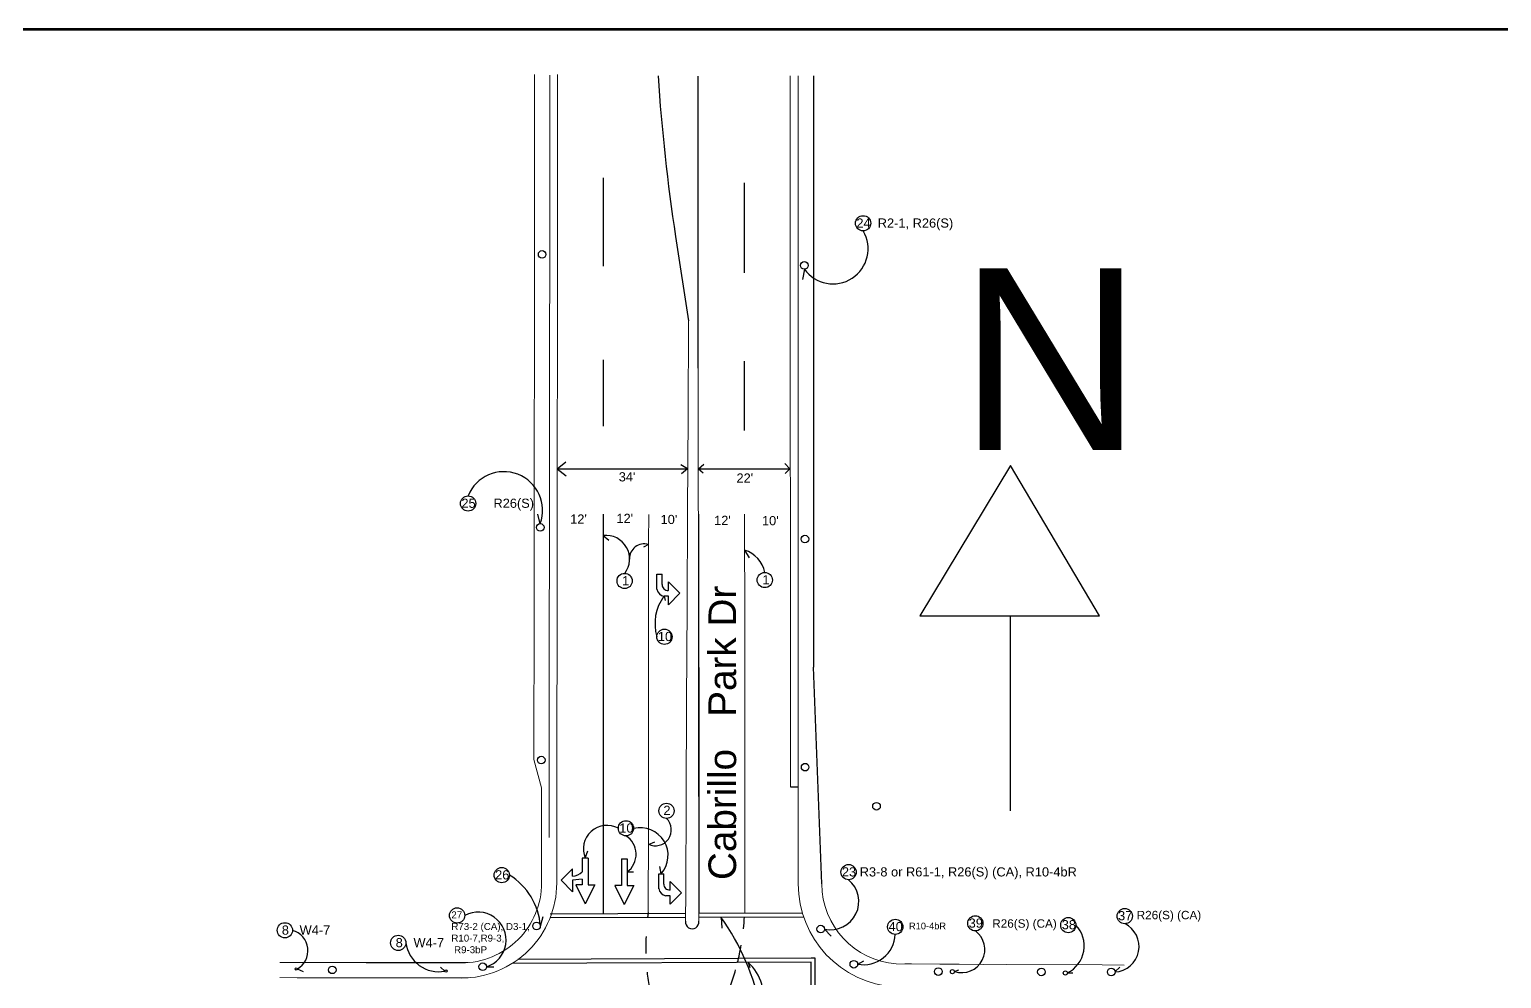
# Paper-space layout 'Layout1' of a CAD drawing. Header units: inches. Extents: x 0 to 36, y 0 to 23.6.
# Drawn here: x 13.95 to 24.92, y 16.53 to 23.61 of the extents above; entities that cross this region are included whole.
import ezdxf

# ---------------------------------------------------------------- set-up
doc = ezdxf.new("R2010")
doc.units = ezdxf.units.IN
doc.header["$MEASUREMENT"] = 0
doc.layers.get('0').update_dxf_attribs({"lineweight": 30})
for name, color, linetype in [('BLOCK TEXT', 7, 'Continuous'), ('C-ROAD', 7, 'Continuous'), ('C-SIDEWALK-CURB', 92, 'Continuous'), ('SIDEWALK IN INTERSECTION', 50, 'Continuous'), ('STREET SIGNS', 7, 'Continuous')]:
    doc.layers.add(name, color=color, linetype=linetype)
doc.styles.add('Sheet', font='arial.ttf', dxfattribs={"height": 0.375})
doc.styles.get("Standard").update_dxf_attribs({"font": 'arial.ttf'})

# ---------------------------------------------------------------- blocks, each defined once
blk = doc.blocks.new('TITLEBLOCK ARCHD24X36')
at = {"ltscale": 0.125}
blk.add_lwpolyline([(0.031, 23.944), (35.909, 23.944), (35.909, 9.514), (0.031, 9.514)], close=True, dxfattribs=at)
at = {"layer": 'BLOCK TEXT', "linetype": 'ByBlock', "lineweight": 100}
blk.add_lwpolyline([(0.031, 2.691), (0.031, 23.944), (35.909, 23.944), (35.909, 2.691)], close=True, dxfattribs=at)

psp = doc.layouts.get("Layout1")

# ---------------------------------------------------------------- linework, layer by layer
at = {"color": 7}
for p, q in [((19.723, 21.82, 4.042), (19.708, 21.742, 4.042)), ((17.754, 19.921, 4.042), (17.735, 19.991, 4.042)), ((18.677, 19.381, 4.042), (18.685, 19.348, 4.042)), ((18.089, 17.426, 4.042), (18.109, 17.482, 4.042)), ((18.656, 17.309, 4.042), (18.645, 17.363, 4.042)), ((18.401, 17.323, 4.042), (18.448, 17.323, 4.042)), ((17.755, 16.92, 4.042), (17.775, 16.992, 4.042)), ((19.874, 16.897, 4.042), (19.923, 16.844, 4.042)), ((15.942, 16.6, 4.042), (15.987, 16.581, 4.042)), ((17.043, 16.584, 4.042), (17.009, 16.612, 4.042)), ((17.354, 16.616, 4.042), (17.408, 16.616, 4.042)), ((20.121, 16.635, 4.042), (20.167, 16.66, 4.042)), ((20.843, 16.58), (20.876, 16.592, 4.042)), ((22.039, 16.577, 4.042), (22.076, 16.612, 4.042)), ((21.685, 16.57), (21.724, 16.57))]:
    psp.add_line(p, q, dxfattribs=at)
at = {"ltscale": 0.125}
for p, q in [((21.26, 20.356), (20.583, 19.233)), ((21.923, 19.233), (21.26, 20.356)), ((20.583, 19.233), (21.923, 19.233)), ((21.26, 17.778), (21.26, 19.233))]:
    psp.add_line(p, q, dxfattribs=at)
at = {"color": 7}
for centre, radius in [((15.934, 16.6, 4.042), 0.00841), ((17.051, 16.584, 4.042), 0.00841), ((20.827, 16.58), 0.0155), ((21.669, 16.57, 4.042), 0.0155)]:
    psp.add_circle(centre, radius, dxfattribs=at)
for centre, radius, start, end in [((19.937, 21.971, 4.042), 0.261, 215.2143, 30.9131), ((17.483, 20.021, 4.042), 0.288, 339.7906, 157.9609), ((18.953, 19.176), 0.344, 143.5253, 196.5788), ((18.251, 17.495), 0.176, 60.9536, 203.0137), ((18.306, 17.455), 0.163, 305.9232, 57.667), ((18.498, 17.445), 0.209, 319.2658, 103.22), ((17.271, 16.886, 4.042), 0.485, 3.9885, 58.6053), ((19.918, 17.103, 4.042), 0.211, 257.8457, 50.3804), ((17.29, 16.815, 4.042), 0.209, 287.75, 118.2094), ((20.365, 16.762, 8.058), 1.824, 171.8379, 172.9624), ((17.381, 17.102, 8.072), 1.899, 357.3993, 357.4616), ((17.381, 17.102, 8.072), 1.899, 353.8492, 356.5406), ((21.585, 16.772), 0.225, 296.3622, 43.5018), ((22.029, 16.767), 0.19, 273.2431, 64.1008), ((15.865, 16.736, 4.042), 0.157, 299.3077, 74.6049), ((16.998, 16.828, 4.042), 0.249, 187.8922, 280.4256), ((20.365, 16.762, 8.058), 1.824, 177.5091, 181.4499), ((20.164, 16.867), 0.236, 259.3129, 357.5815), ((20.897, 16.744), 0.172, 251.7755, 53.9313), ((17.381, 17.102, 8.072), 1.899, 346.1494, 350.1556), ((20.365, 16.762, 8.058), 1.824, 185.824, 189.8016), ((17.381, 17.102, 8.072), 1.899, 340.6458, 344.4798)]:
    psp.add_arc(centre, radius, start, end, dxfattribs=at)
at = {"layer": 'C-ROAD', "color": 7, "linetype": 'Continuous', "lineweight": 0, "elevation": 4.042, "flags": 128}
for points in [[(17.878, 17.952), (17.877, 17.241, -0.414292), (17.166, 16.532), (16.456, 16.533)], [(21.059, 16.462), (20.401, 16.466, -0.397057), (19.677, 17.234), (19.677, 17.659)]]:
    psp.add_lwpolyline(points, format="xyb", dxfattribs=at)
at = {"layer": 'C-SIDEWALK-CURB', "color": 7}
for p, q in [((18.931, 21.081, 8.109), (18.931, 23.259, 8.105)), ((19.79, 23.262, 8.122), (19.791, 18.851, 8.121)), ((18.224, 22.502, 8.065), (18.224, 21.841, 8.064)), ((19.278, 21.792, 8.091), (19.278, 22.465, 8.091)), ((18.763, 22.063, 8.107), (18.859, 21.435, 8.105)), ((18.223, 21.144, 8.062), (18.223, 20.649, 8.061)), ((19.278, 20.617, 8.091), (19.278, 21.134, 8.091)), ((17.881, 20.33, 8.039), (17.944, 20.383, 4.042)), ((17.881, 20.33, 8.039), (18.853, 20.33, 8.039)), ((17.881, 20.33, 8.039), (17.946, 20.278, 4.042)), ((18.853, 20.33, 8.039), (18.801, 20.361, 4.042)), ((18.853, 20.33, 8.039), (18.806, 20.292, 4.042)), ((18.933, 20.33, 8.039), (18.974, 20.366, 8.074)), ((18.933, 20.33, 8.039), (19.615, 20.33, 8.039)), ((18.933, 20.33, 8.039), (18.968, 20.301, 3.889)), ((19.615, 20.33, 8.039), (19.578, 20.37, 6.041)), ((19.615, 20.33, 8.039), (19.579, 20.295, 6.041)), ((18.224, 19.991, 8.065), (18.224, 17.013, 8.065)), ((18.224, 19.832, 4.042), (18.264, 19.799, 4.042)), ((18.56, 19.765, 4.042), (18.523, 19.747, 4.042)), ((19.278, 19.723, 4.042), (19.311, 19.667, 4.042)), ((19.853, 17.234, 4.042), (19.791, 18.851, 8.121)), ((19.619, 17.958, 8.084), (19.678, 17.958, 8.084)), ((18.56, 17.529, 4.042), (18.608, 17.549, 4.042)), ((19.102, 16.987, 4.042), (19.109, 16.904, 4.042)), ((19.304, 16.648, 4.042), (19.316, 16.611, 4.042))]:
    psp.add_line(p, q, dxfattribs=at)
at = {"layer": 'C-SIDEWALK-CURB', "color": 7, "linetype": 'Continuous', "lineweight": 0, "extrusion": (-0.999999, 0.001013, 5.92601e-11), "flags": 128}
for points, elevation in [([(-23.289, 8.078), (-21.935, 8.072), (-21.225, 8.066), (-20.515, 8.06), (-20.181, 8.057), (-19.804, 8.059), (-19.094, 8.064), (-18.384, 8.069), (-17.673, 8.073), (-17.598, 8.074)], -17.86), ([(-23.285, 8.097), (-21.935, 8.091), (-21.225, 8.085), (-20.515, 8.079), (-20.181, 8.076), (-19.804, 8.078), (-19.094, 8.083), (-18.384, 8.087), (-17.673, 8.092), (-17.598, 8.092)], -17.802), ([(-22.645, 8.059), (-21.935, 8.053), (-21.225, 8.047), (-20.515, 8.041), (-20.181, 8.038), (-19.804, 8.04), (-19.094, 8.045), (-18.384, 8.05), (-17.673, 8.054), (-17.598, 8.055)], -17.86)]:
    psp.add_lwpolyline(points, dxfattribs=dict(at, elevation=elevation))
at = {"layer": 'C-SIDEWALK-CURB', "color": 7, "linetype": 'Continuous', "lineweight": 0, "extrusion": (2.04424e-07, -0.000110695, 1), "flags": 128}
for elevation in [8.082, 8.101]:
    psp.add_lwpolyline([(19.619, 17.959), (19.619, 18.497), (19.619, 19.207), (19.619, 19.917), (19.618, 20.628), (19.618, 21.338), (19.618, 22.048), (19.618, 22.759), (19.618, 23.263)], dxfattribs=dict(at, elevation=elevation))
at = {"layer": 'C-SIDEWALK-CURB', "color": 7, "linetype": 'Continuous', "lineweight": 0, "extrusion": (-2.58451e-08, -0.000110695, 1), "elevation": 8.119, "flags": 128}
psp.add_lwpolyline([(19.677, 17.436), (19.677, 17.786), (19.677, 18.497), (19.677, 19.207), (19.677, 19.917), (19.676, 20.628), (19.676, 21.338), (19.676, 22.048), (19.676, 22.759), (19.676, 23.263)], dxfattribs=at)
at = {"layer": 'C-SIDEWALK-CURB', "color": 7, "linetype": 'Continuous', "lineweight": 0, "extrusion": (-0.005727, -0.004863, 0.999972), "elevation": 7.893, "flags": 128}
psp.add_lwpolyline([(18.905, 21.474), (18.902, 20.763), (18.898, 20.053), (18.895, 19.343), (18.891, 18.632), (18.888, 17.922), (18.885, 17.212), (18.883, 16.994)], dxfattribs=at)
at = {"layer": 'C-SIDEWALK-CURB', "color": 7, "linetype": 'Continuous', "lineweight": 0, "extrusion": (-0.000395173, -0.001043, 0.999999), "elevation": 8.08, "flags": 128}
psp.add_lwpolyline([(18.94, 16.964), (18.939, 17.538), (18.938, 18.248), (18.937, 18.958), (18.936, 19.669), (18.935, 20.379), (18.934, 21.089)], dxfattribs=at)
at = {"layer": 'C-SIDEWALK-CURB', "color": 7, "linetype": 'Continuous', "lineweight": 0, "extrusion": (0.02188, 0.006463, 0.99974), "elevation": 8.572, "flags": 128}
psp.add_lwpolyline([(13.913, -23.276), (13.716, -23.217), (13.035, -23.015), (12.354, -22.813), (11.673, -22.611), (11.066, -22.431)], dxfattribs=at)
at = {"layer": 'C-SIDEWALK-CURB', "color": 7, "linetype": 'Continuous', "lineweight": 0, "extrusion": (0.427857, -1.23528e-12, 0.903847), "elevation": 15.409, "flags": 128}
psp.add_lwpolyline([(17.019, -13.658), (17.785, -13.658), (18.495, -13.658), (19.206, -13.657), (19.916, -13.657), (19.991, -13.657)], dxfattribs=at)
at = {"layer": 'C-SIDEWALK-CURB', "color": 7, "linetype": 'Continuous', "lineweight": 0, "extrusion": (0.427857, -1.23235e-12, 0.903847), "elevation": 15.561, "flags": 128}
psp.add_lwpolyline([(17.018, -13.963), (17.785, -13.963), (18.496, -13.963), (19.206, -13.963), (19.916, -13.962), (19.991, -13.962)], dxfattribs=at)
at = {"layer": 'C-SIDEWALK-CURB', "color": 7, "linetype": 'Continuous', "lineweight": 0, "elevation": 4.042, "flags": 128}
for points in [[(17.764, 17.952), (17.764, 17.241, -0.414292), (17.166, 16.645), (16.456, 16.646)], [(21.06, 16.634), (20.407, 16.637, -0.389495), (19.853, 17.234), (19.853, 17.242)]]:
    psp.add_lwpolyline(points, format="xyb", dxfattribs=at)
at = {"layer": 'C-SIDEWALK-CURB', "color": 7, "linetype": 'Continuous', "lineweight": 0, "extrusion": (-0.001282, -0.999999, 8.7221e-09), "elevation": -16.669, "flags": 128}
psp.add_lwpolyline([(17.196, 8.092), (16.63, 8.093), (15.92, 8.095), (15.792, 8.094)], dxfattribs=at)
at = {"layer": 'C-SIDEWALK-CURB', "color": 7, "linetype": 'Continuous', "lineweight": 0, "extrusion": (9.78241e-11, 0.715725, 0.698382), "elevation": 17.553, "flags": 128}
psp.add_lwpolyline([(-22.108, -5.822), (-21.943, -5.823), (-21.233, -5.828), (-20.522, -5.833), (-20.473, -5.835)], dxfattribs=at)
at = {"layer": 'C-SIDEWALK-CURB', "color": 7, "linetype": 'Continuous', "lineweight": 0, "extrusion": (-0.001282, -0.999999, 8.72444e-09), "elevation": -16.555, "flags": 128}
psp.add_lwpolyline([(17.196, 8.092), (16.63, 8.093), (15.92, 8.095), (15.792, 8.094)], dxfattribs=at)
at = {"layer": 'C-SIDEWALK-CURB', "color": 7, "linetype": 'Continuous', "lineweight": 0}
psp.add_polyline3d([(17.711, 23.271, 8.097), (17.71, 21.917, 8.091), (17.71, 21.207, 8.085), (17.709, 20.497, 8.079), (17.709, 20.163, 8.076), (17.708, 19.786, 8.078), (17.708, 19.076, 8.083), (17.707, 18.366, 8.087), (17.707, 18.163, 8.089), (17.764, 17.952, 4.042)], dxfattribs=at)
at = {"layer": 'C-SIDEWALK-CURB', "color": 7}
for centre, radius in [((20.161, 22.162, 4.042), 0.0568), ((17.768, 21.93, 4.042), 0.0284), ((19.723, 21.848, 4.042), 0.0284), ((17.216, 20.072, 4.042), 0.0568), ((17.754, 19.893, 4.042), 0.0284), ((19.727, 19.806, 4.042), 0.0284), ((18.383, 19.494, 4.042), 0.0568), ((19.428, 19.501, 4.042), 0.0568), ((18.68, 19.078), 0.0568), ((17.761, 18.158, 4.042), 0.0284), ((19.729, 18.105, 4.042), 0.0284), ((18.695, 17.779, 4.042), 0.0568), ((20.261, 17.813, 4.042), 0.0284), ((18.393, 17.649), 0.0568), ((17.467, 17.3, 4.042), 0.0568), ((20.053, 17.322, 4.042), 0.0568), ((17.134, 16.999, 4.042), 0.0568), ((22.112, 16.994), 0.0568), ((15.85, 16.888, 4.042), 0.0568), ((17.726, 16.92, 4.042), 0.0284), ((19.845, 16.897, 4.042), 0.0284), ((20.401, 16.914), 0.0568), ((20.998, 16.94), 0.0568), ((21.691, 16.927), 0.0568), ((16.695, 16.794, 4.042), 0.0568), ((16.203, 16.593, 4.042), 0.0284), ((17.325, 16.616, 4.042), 0.0284), ((20.092, 16.635, 4.042), 0.0284), ((20.722, 16.58, 4.042), 0.0284), ((21.491, 16.578, 4.042), 0.0284), ((22.011, 16.577, 4.042), 0.0284)]:
    psp.add_circle(centre, radius, dxfattribs=at)
at = {"layer": 'C-SIDEWALK-CURB', "color": 7, "extrusion": (0.016346, 0, 0.999866)}
psp.add_arc((24.201, -32.673, 8.413), 14.207, 93.7891, 98.6559, dxfattribs=at)
at = {"layer": 'C-SIDEWALK-CURB', "color": 7}
for centre, radius, start, end in [((18.244, 19.658, 4.042), 0.176, 322.3689, 96.5251), ((18.528, 19.661, 4.042), 0.109, 72.8075, 181.864), ((19.216, 19.516, 4.042), 0.216, 11.0812, 73.4462), ((18.611, 17.638, 4.042), 0.12, 244.8219, 44.8956), ((18.887, 16.95, 8.084), 0.05, 174.0758, 5.7274), ((17.626, 15.942, 4.042), 1.808, 11.1893, 35.3038), ((19.083, 16.398, 4.042), 0.334, 341.6548, 48.5597)]:
    psp.add_arc(centre, radius, start, end, dxfattribs=at)
at = {"layer": 'SIDEWALK IN INTERSECTION', "color": 7}
for p, q in [((17.828, 17.012, 4.042), (18.838, 17.015, 4.042)), ((18.937, 17.015, 4.042), (19.708, 17.018, 4.042)), ((17.829, 16.983, 4.042), (18.838, 16.986, 4.042)), ((18.937, 16.987, 4.042), (19.717, 16.989, 4.042)), ((19.775, 16.65, 4.042), (17.545, 16.64, 4.042)), ((19.775, 16.679, 4.042), (17.587, 16.669, 4.042)), ((19.803, 16.679, 4.042), (19.775, 16.679, 4.042)), ((19.775, 14.408, 4.042), (19.775, 16.65, 4.042)), ((19.803, 16.65, 4.042), (19.803, 16.679, 4.042)), ((19.803, 14.434, 4.042), (19.803, 16.65, 4.042))]:
    psp.add_line(p, q, dxfattribs=at)
at = {"layer": 'STREET SIGNS', "color": 7}
for p, q in [((18.624, 19.544, 4.042), (18.662, 19.544, 4.042)), ((18.624, 19.433, 4.042), (18.624, 19.544, 4.042)), ((18.662, 19.467, 4.042), (18.662, 19.544, 4.042)), ((18.795, 19.402, 4.042), (18.709, 19.487, 4.042)), ((18.709, 19.423, 4.042), (18.709, 19.487, 4.042)), ((18.709, 19.381, 4.042), (18.677, 19.381, 4.042)), ((18.709, 19.423, 4.042), (18.708, 19.423, 4.042)), ((18.709, 19.317, 4.042), (18.795, 19.402, 4.042)), ((18.709, 19.317, 4.042), (18.709, 19.381, 4.042)), ((17.91, 17.261, 4.042), (17.995, 17.346, 4.042)), ((17.995, 17.293, 4.042), (17.995, 17.346, 4.042)), ((18.11, 17.426, 4.042), (18.067, 17.426, 4.042)), ((18.067, 17.426, 4.042), (18.067, 17.325, 4.042)), ((18.067, 17.426, 4.042), (18.067, 17.325, 4.042)), ((18.11, 17.426, 4.042), (18.11, 17.227, 4.042)), ((18.359, 17.422, 4.042), (18.359, 17.223, 4.042)), ((18.359, 17.422, 4.042), (18.401, 17.422, 4.042)), ((18.401, 17.422, 4.042), (18.401, 17.223, 4.042)), ((17.995, 17.176, 4.042), (17.91, 17.261, 4.042)), ((18.067, 17.27, 4.042), (17.995, 17.261, 4.042)), ((17.995, 17.261, 4.042), (17.995, 17.176, 4.042)), ((18.067, 17.27, 4.042), (18.067, 17.227, 4.042)), ((18.637, 17.309, 4.042), (18.675, 17.309, 4.042)), ((18.637, 17.198, 4.042), (18.637, 17.309, 4.042)), ((18.675, 17.233, 4.042), (18.675, 17.309, 4.042)), ((18.807, 17.167, 4.042), (18.722, 17.252, 4.042)), ((18.722, 17.188, 4.042), (18.722, 17.252, 4.042)), ((18.067, 17.227, 4.042), (18.018, 17.227, 4.042)), ((18.018, 17.227, 4.042), (18.089, 17.085, 4.042)), ((18.16, 17.227, 4.042), (18.089, 17.085, 4.042)), ((18.11, 17.227, 4.042), (18.16, 17.227, 4.042)), ((18.359, 17.223, 4.042), (18.309, 17.223, 4.042)), ((18.309, 17.223, 4.042), (18.38, 17.081, 4.042)), ((18.451, 17.223, 4.042), (18.38, 17.081, 4.042)), ((18.401, 17.223, 4.042), (18.451, 17.223, 4.042)), ((18.722, 17.146, 4.042), (18.689, 17.146, 4.042)), ((18.722, 17.188, 4.042), (18.721, 17.188, 4.042)), ((18.722, 17.082, 4.042), (18.807, 17.167, 4.042)), ((18.722, 17.082, 4.042), (18.722, 17.146, 4.042))]:
    psp.add_line(p, q, dxfattribs=at)
for centre, radius, start, end in [((18.687, 19.443, 4.042), 0.0637, 189.372, 260.6298), ((18.706, 19.467, 4.042), 0.0442, 180, 272.5066), ((17.993, 17.396, 4.042), 0.103, 271.1927, 316.2918), ((18.719, 17.233, 4.042), 0.0442, 180, 272.5066), ((18.7, 17.209, 4.042), 0.0637, 189.372, 260.6298)]:
    psp.add_arc(centre, radius, start, end, dxfattribs=at)

# ---------------------------------------------------------------- block references
psp.add_blockref('TITLEBLOCK ARCHD24X36', (-0.011, -0.335))

# ---------------------------------------------------------------- texts
at = {"ltscale": 0.125, "insert": (20.875, 21.826), "char_height": 1.355, "attachment_point": 1, "style": 'Sheet'}
psp.add_mtext_dynamic_manual_height_columns('N', width=3.85335, gutter_width=6.776, heights=[0], dxfattribs=at)
at = {"color": 7, "linetype": 'Continuous', "attachment_point": 1}
for s, insert, char_height, width in [('R26(S) (CA)', (22.201, 17.033, 4.042), 0.06259, 0.49506), ('R10-4bR', (20.503, 16.945, 4.042), 0.0495, 0.28469), ('R26(S) (CA)', (21.124, 16.97, 4.042), 0.06259, 0.49506)]:
    psp.add_mtext(s, dxfattribs=dict(at, insert=insert, char_height=char_height, width=width))
at = {"layer": 'C-SIDEWALK-CURB', "color": 7, "linetype": 'Continuous', "attachment_point": 1}
for s, insert, char_height, width in [('24  R2-1, R26(S)', (20.111, 22.198, 4.042), 0.06838, 9.91424), ("34'", (18.339, 20.305, 4.042), 0.0684, 9.91424), ("22'", (19.217, 20.296, 4.042), 0.0684, 9.91424), ('25     R26(S)', (17.166, 20.108, 4.042), 0.06838, 9.91424), ("12'", (17.977, 19.99, 4.042), 0.0684, 9.91424), ("12'", (18.322, 19.995, 4.042), 0.0684, 9.91424), ("10'", (18.651, 19.987, 4.042), 0.0684, 9.91424), ("12'", (19.05, 19.98, 4.042), 0.0684, 9.91424), ("10'", (19.407, 19.978, 4.042), 0.0684, 9.91424), ('1', (18.364, 19.53, 4.042), 0.0684, 9.91424), ('1', (19.41, 19.537, 4.042), 0.0684, 9.91424), ('10', (18.631, 19.114), 0.0684, 9.91424), ('2', (18.672, 17.817, 4.042), 0.0684, 9.91424), ('10', (18.343, 17.685), 0.0684, 9.91424), ('23 R3-8 or R61-1, R26(S) (CA), R10-4bR\\P', (20.003, 17.358, 4.042), 0.06838, 20.16981), ('26', (17.417, 17.336, 4.042), 0.0684, 9.91424), ('27   \\PR73-2 (CA), D3-1, \\PR10-7,R9-3,\\P R9-3bP ', (17.091, 17.029, 4.042), 0.05195, 15.32453), ('37', (22.062, 17.031), 0.0684, 9.91424), ('8   W4-7', (15.827, 16.924, 4.042), 0.0684, 9.91424), ('40', (20.351, 16.95), 0.0684, 9.91424), ('39', (20.948, 16.976), 0.0684, 9.91424), ('38', (21.642, 16.964), 0.0684, 9.91424), ('8   W4-7', (16.676, 16.83, 4.042), 0.0684, 9.91424)]:
    psp.add_mtext(s, dxfattribs=dict(at, insert=insert, char_height=char_height, width=width))
at = {"layer": 'C-SIDEWALK-CURB', "color": 7, "linetype": 'Continuous', "insert": (19.008, 17.263, 4.042), "char_height": 0.20645, "width": 29.9328, "attachment_point": 1, "rotation": 90}
psp.add_mtext('Cabrillo   Park Dr', dxfattribs=at)

doc.saveas('drawing.dxf')
